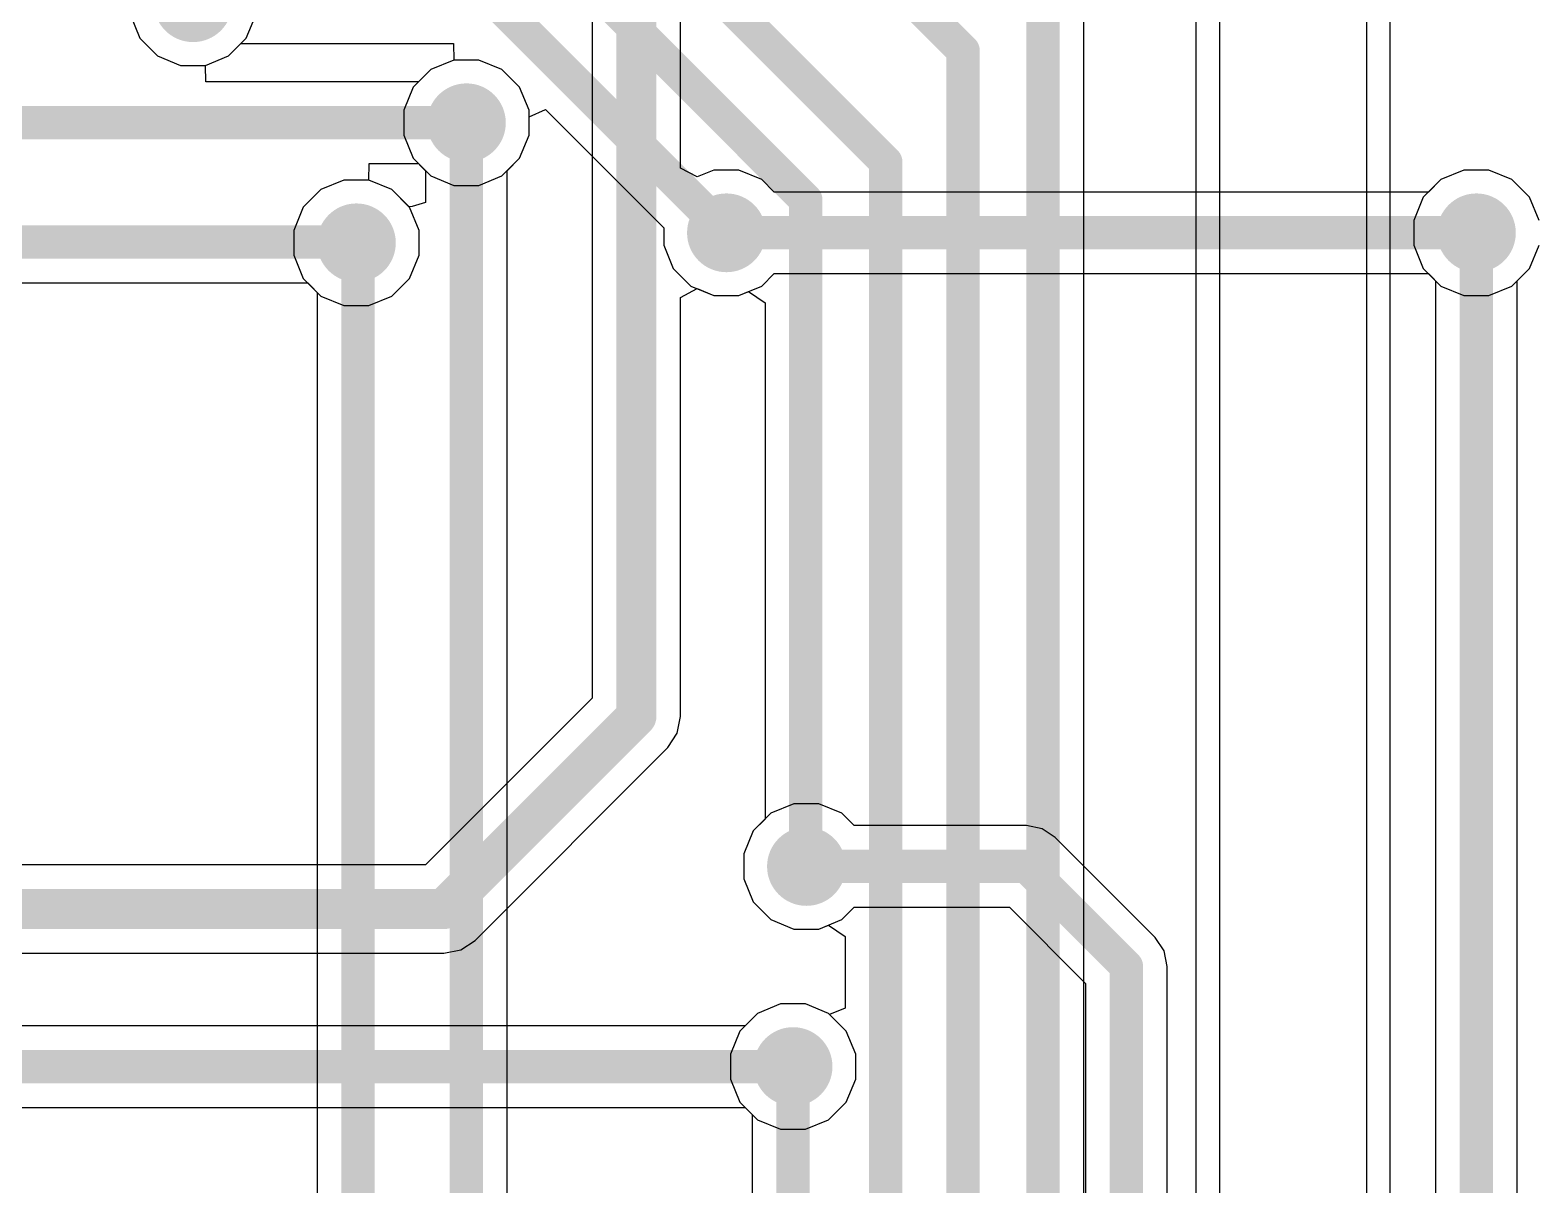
# Model space of a CAD drawing. Header units: millimetres. Extents: x -3 to 175, y -4 to 177.
# Drawn here: x 104.09 to 115.54, y 156.12 to 164.92 of the extents above; entities that cross this region are included whole.
import ezdxf

# ---------------------------------------------------------------- set-up
doc = ezdxf.new("R2010")
doc.units = ezdxf.units.MM
for name, color, linetype in [('BottomLayer', 5, 'Continuous'), ('TopLayer', 1, 'Continuous'), ('ViaHoleLayer', 16, 'Continuous')]:
    doc.layers.add(name, color=color, linetype=linetype)

msp = doc.modelspace()

# ---------------------------------------------------------------- hatches: boundary and pattern name
at = {"layer": 'BottomLayer'}
h = msp.add_hatch(color=5, dxfattribs=at)
edge = h.paths.add_edge_path()
edge.add_arc((105.3338, 165.1254), 0.2999994, 0, 360)
h = msp.add_hatch(color=5, dxfattribs=at)
edge = h.paths.add_edge_path()
edge.add_arc((107.4166, 164.211), 0.2999994, 0, 360)
h = msp.add_hatch(color=5, dxfattribs=at)
edge = h.paths.add_edge_path()
edge.add_arc((109.3978, 163.3728), 0.2999994, 0, 360)
h = msp.add_hatch(color=5, dxfattribs=at)
edge = h.paths.add_edge_path()
edge.add_arc((115.1128, 163.3728), 0.2999994, 0, 360)
h = msp.add_hatch(color=5, dxfattribs=at)
edge = h.paths.add_edge_path()
edge.add_arc((106.5784, 163.2966), 0.2999994, 0, 360)
h = msp.add_hatch(color=5, dxfattribs=at)
edge = h.paths.add_edge_path()
edge.add_arc((110.0074, 158.5468), 0.2999994, 0, 360)
h = msp.add_hatch(color=5, dxfattribs=at)
edge = h.paths.add_edge_path()
edge.add_arc((109.9058, 157.0228), 0.2999994, 0, 360)
at = {"layer": 'TopLayer'}
h = msp.add_hatch(color=1, dxfattribs=at)
edge = h.paths.add_edge_path()
edge.add_arc((105.3338, 165.1254), 0.2999994, 0, 360)
h = msp.add_hatch(color=1, dxfattribs=at)
edge = h.paths.add_edge_path()
edge.add_arc((107.4166, 164.211), 0.2999994, 0, 360)
h = msp.add_hatch(color=1, dxfattribs=at)
edge = h.paths.add_edge_path()
edge.add_arc((109.3978, 163.3728), 0.2999994, 0, 360)
h = msp.add_hatch(color=1, dxfattribs=at)
edge = h.paths.add_edge_path()
edge.add_arc((115.1128, 163.3728), 0.2999994, 0, 360)
h = msp.add_hatch(color=1, dxfattribs=at)
edge = h.paths.add_edge_path()
edge.add_arc((106.5784, 163.2966), 0.2999994, 0, 360)
h = msp.add_hatch(color=1, dxfattribs=at)
edge = h.paths.add_edge_path()
edge.add_arc((110.0074, 158.5468), 0.2999994, 0, 360)
h = msp.add_hatch(color=1, dxfattribs=at)
edge = h.paths.add_edge_path()
edge.add_arc((109.9058, 157.0228), 0.2999994, 0, 360)
at = {"layer": 'ViaHoleLayer'}
h = msp.add_hatch(color=16, dxfattribs=at)
edge = h.paths.add_edge_path()
edge.add_arc((107.4166, 164.211), 0.1499997, 0, 360)
h = msp.add_hatch(color=16, dxfattribs=at)
edge = h.paths.add_edge_path()
edge.add_arc((106.5784, 163.2966), 0.1499997, 0, 360)
h = msp.add_hatch(color=16, dxfattribs=at)
edge = h.paths.add_edge_path()
edge.add_arc((109.3978, 163.3728), 0.1499997, 0, 360)
h = msp.add_hatch(color=16, dxfattribs=at)
edge = h.paths.add_edge_path()
edge.add_arc((115.1128, 163.3728), 0.1499997, 0, 360)
h = msp.add_hatch(color=16, dxfattribs=at)
edge = h.paths.add_edge_path()
edge.add_arc((110.0074, 158.5468), 0.1499997, 0, 360)
h = msp.add_hatch(color=16, dxfattribs=at)
edge = h.paths.add_edge_path()
edge.add_arc((109.9058, 157.0228), 0.1499997, 0, 360)

# ---------------------------------------------------------------- linework, layer by layer
at = {"layer": 'BottomLayer'}
for p, q in [((114.2746, 174.0916), (114.2746, 153.13660254)), ((114.45588234, 153.13660254), (114.45588234, 174.0916)), ((113.157, 153.13659746), (113.157, 172.3644)), ((112.97571766, 172.18311766), (112.97571766, 155.03788398)), ((104.8560006, 165.03036082), (104.92874112, 164.85474776)), ((112.12157154, 155.25421832), (112.12157154, 165.10000254)), ((104.92874112, 164.85474776), (105.06314776, 164.72034112)), ((105.60445224, 164.72034112), (105.69873958, 164.81462846)), ((105.69873958, 164.81462846), (107.31873126, 164.81462846)), ((107.31873126, 164.81462846), (107.32155828, 164.6887994)), ((105.06314776, 164.72034112), (105.23876082, 164.6476006)), ((105.42883918, 164.6476006), (105.60445224, 164.72034112)), ((107.32155828, 164.6887994), (107.14594776, 164.61605888)), ((105.23876082, 164.6476006), (105.42883918, 164.6476006)), ((107.14594776, 164.61605888), (107.01154112, 164.48165224)), ((107.01154112, 164.48165224), (106.9388006, 164.30603918)), ((106.9388006, 164.30603918), (106.9388006, 164.11596082)), ((107.8943994, 164.25709846), (108.0188086, 164.3122952)), ((107.8943994, 164.11596082), (107.8943994, 164.25709846)), ((108.0188086, 164.3122952), (108.9200006, 163.4111032)), ((106.9388006, 164.11596082), (107.01154112, 163.94034776)), ((107.82165888, 163.94034776), (107.8943994, 164.11596082)), ((107.01154112, 163.94034776), (107.10582846, 163.84606042)), ((107.72737154, 163.84606042), (107.82165888, 163.94034776)), ((106.48336082, 163.7743994), (106.30774776, 163.70165888)), ((106.67343918, 163.7743994), (106.48336082, 163.7743994)), ((106.84905224, 163.70165888), (106.67343918, 163.7743994)), ((107.10582846, 163.84606042), (107.10582846, 163.60369362)), ((107.72737154, 152.91733958), (107.72737154, 163.84606042)), ((114.84214776, 163.77785888), (114.70774112, 163.64345224)), ((115.01776082, 163.8505994), (114.84214776, 163.77785888)), ((115.20783918, 163.8505994), (115.01776082, 163.8505994)), ((115.38345224, 163.77785888), (115.20783918, 163.8505994)), ((115.51785888, 163.64345224), (115.38345224, 163.77785888)), ((106.30774776, 163.70165888), (106.17334112, 163.56725224)), ((106.97882846, 163.57188266), (106.84905224, 163.70165888)), ((106.17334112, 163.56725224), (106.1006006, 163.39163918)), ((107.00323278, 163.5731425), (106.97882846, 163.57188266)), ((107.10582846, 163.60369362), (107.00323278, 163.5731425)), ((114.70774112, 163.64345224), (114.6350006, 163.46783918)), ((115.5905994, 163.46783918), (115.51785888, 163.64345224)), ((114.6350006, 163.46783918), (114.6350006, 163.27776082)), ((106.1006006, 163.39163918), (106.1006006, 163.20156082)), ((108.9200006, 163.4111032), (108.9200006, 163.27776082)), ((106.1006006, 163.20156082), (106.17334112, 163.02594776)), ((108.9200006, 163.27776082), (108.99274112, 163.10214776)), ((114.6350006, 163.27776082), (114.70774112, 163.10214776)), ((115.51785888, 163.10214776), (115.5905994, 163.27776082)), ((108.99274112, 163.10214776), (109.12714776, 162.96774112)), ((114.70774112, 163.10214776), (114.80202846, 163.00786042)), ((115.42357154, 163.00786042), (115.51785888, 163.10214776)), ((106.17334112, 163.02594776), (106.27982046, 162.91946842)), ((114.80202846, 163.00786042), (114.80202846, 149.0425899)), ((115.42357154, 148.91386524), (115.42357154, 163.00786042)), ((106.27982046, 162.91946842), (106.27982046, 152.184608)), ((109.12714776, 162.96774112), (109.30276082, 162.8950006)), ((109.30276082, 162.8950006), (109.49283918, 162.8950006)), ((109.49283918, 162.8950006), (109.56482532, 162.92481766)), ((109.56482532, 162.92481766), (109.69182786, 162.8399588)), ((109.69182786, 162.8399588), (109.69182786, 161.12948216)), ((109.69182786, 161.12948216), (109.69182532, 161.12946946)), ((109.69182532, 161.12946946), (109.69182532, 158.90693644)), ((109.69182532, 158.90693644), (109.60234112, 158.81745224)), ((109.60234112, 158.81745224), (109.5296006, 158.64183918)), ((109.5296006, 158.64183918), (109.5296006, 158.45176082)), ((109.5296006, 158.45176082), (109.60234112, 158.27614776)), ((109.60234112, 158.27614776), (109.73674776, 158.14174112)), ((109.73674776, 158.14174112), (109.91236082, 158.0690006)), ((109.91236082, 158.0690006), (110.10243918, 158.0690006)), ((110.10243918, 158.0690006), (110.17442532, 158.09881766)), ((110.17442532, 158.09881766), (110.30142786, 158.0139588)), ((110.30142786, 158.0139588), (110.30142786, 157.46881892)), ((109.81076082, 157.5005994), (109.63514776, 157.42785888)), ((110.00083918, 157.5005994), (109.81076082, 157.5005994)), ((110.17645224, 157.42785888), (110.00083918, 157.5005994)), ((109.63514776, 157.42785888), (109.50074112, 157.29345224)), ((110.1840951, 157.42021602), (110.17645224, 157.42785888)), ((110.30142786, 157.46881892), (110.1840951, 157.42021602)), ((109.50074112, 157.29345224), (109.4280006, 157.11783918)), ((109.4280006, 157.11783918), (109.4280006, 156.92776082)), ((109.4280006, 156.92776082), (109.50074112, 156.75214776)), ((109.50074112, 156.75214776), (109.59502846, 156.65786042)), ((109.59502846, 156.65786042), (109.59502846, 150.93613958))]:
    msp.add_line(p, q, dxfattribs=at)
at = {"layer": 'BottomLayer', "const_width": 0.254}
for points in [[(108.70179174, 167.259), (111.2012, 164.75959174)], [(108.07700508, 166.4462), (110.6121994, 163.91100568)], [(107.81471452, 165.8112), (110.0025994, 163.62331512)], [(107.6452, 165.1254), (109.3978, 163.3728)], [(111.8108, 148.9456), (111.8108, 165.10000254)], [(111.2012, 148.53388632), (111.2012, 164.75959174)], [(107.4166, 152.5524), (107.4166, 164.211)], [(110.6121994, 148.12876394), (110.6121994, 163.91100568)], [(110.0025994, 161.129472), (110.0025994, 163.62331512)], [(115.1128, 148.91386524), (115.1128, 163.3728)], [(106.590592, 152.184608), (106.590592, 163.2966)], [(110.00259686, 161.12946946), (110.0025994, 161.129472)], [(110.00259686, 158.55160314), (110.00259686, 161.12946946)], [(109.9058, 150.5712), (109.9058, 157.0228)]]:
    msp.add_lwpolyline(points, dxfattribs=at)
at = {"layer": 'BottomLayer', "const_width": 0.127}
for points in [[(111.1377, 164.75959174, 1), (111.2647, 164.75959174, 1)], [(111.1377, 164.75959174, 1), (111.2647, 164.75959174, 1)], [(107.3531, 164.211, 1), (107.4801, 164.211, 1)], [(110.5486994, 163.91100568, 1), (110.6756994, 163.91100568, 1)], [(110.5486994, 163.91100568, 1), (110.6756994, 163.91100568, 1)], [(109.9390994, 163.62331512, 1), (110.0660994, 163.62331512, 1)], [(109.9390994, 163.62331512, 1), (110.0660994, 163.62331512, 1)], [(109.3343, 163.3728, 1), (109.4613, 163.3728, 1)], [(115.0493, 163.3728, 1), (115.1763, 163.3728, 1)], [(106.527092, 163.2966, 1), (106.654092, 163.2966, 1)], [(109.93909686, 161.12946946, 1), (110.06609686, 161.12946946, 1)], [(109.93909686, 161.12946946, 1), (110.06609686, 161.12946946, 1)], [(109.9390994, 161.129472, 1), (110.0660994, 161.129472, 1)], [(109.9390994, 161.129472, 1), (110.0660994, 161.129472, 1)], [(109.93909686, 158.55160314, 1), (110.06609686, 158.55160314, 1)], [(109.8423, 157.0228, 1), (109.9693, 157.0228, 1)]]:
    msp.add_lwpolyline(points, format="xyb", close=True, dxfattribs=at)
at = {"layer": 'TopLayer'}
for p, q in [((109.04866938, 163.86531616), (109.04866938, 166.497)), ((108.37533062, 166.35754638), (108.37533062, 159.82925362)), ((105.73885888, 164.85474776), (105.8115994, 165.03036082)), ((105.60445224, 164.72034112), (105.73885888, 164.85474776)), ((105.42884172, 164.6476006), (105.60445224, 164.72034112)), ((107.32156082, 164.6887994), (107.14594776, 164.61605888)), ((107.51163918, 164.6887994), (107.32156082, 164.6887994)), ((107.68725224, 164.61605888), (107.51163918, 164.6887994)), ((105.43166874, 164.52177154), (105.42884172, 164.6476006)), ((107.14594776, 164.61605888), (107.05166042, 164.52177154)), ((107.82165888, 164.48165224), (107.68725224, 164.61605888)), ((107.05166042, 164.52177154), (105.43166874, 164.52177154)), ((107.8943994, 164.30603918), (107.82165888, 164.48165224)), ((107.8943994, 164.11596082), (107.8943994, 164.30603918)), ((107.82165888, 163.94034776), (107.8943994, 164.11596082)), ((106.67344172, 163.7743994), (106.67626874, 163.90022846)), ((106.67626874, 163.90022846), (107.05166042, 163.90022846)), ((107.05166042, 163.90022846), (107.14594776, 163.80594112)), ((107.68725224, 163.80594112), (107.82165888, 163.94034776)), ((106.84905224, 163.70165888), (106.67344172, 163.7743994)), ((107.14594776, 163.80594112), (107.32156082, 163.7332006)), ((107.51163918, 163.7332006), (107.68725224, 163.80594112)), ((109.17567192, 163.7979579), (109.04866938, 163.86531616)), ((109.30276082, 163.8505994), (109.17567192, 163.7979579)), ((109.49283918, 163.8505994), (109.30276082, 163.8505994)), ((109.66845224, 163.77785888), (109.49283918, 163.8505994)), ((109.76273958, 163.68357154), (109.66845224, 163.77785888)), ((114.84214776, 163.77785888), (114.74786042, 163.68357154)), ((115.01776082, 163.8505994), (114.84214776, 163.77785888)), ((115.20783918, 163.8505994), (115.01776082, 163.8505994)), ((115.38345224, 163.77785888), (115.20783918, 163.8505994)), ((115.51785888, 163.64345224), (115.38345224, 163.77785888)), ((106.98345888, 163.56725224), (106.84905224, 163.70165888)), ((107.32156082, 163.7332006), (107.51163918, 163.7332006)), ((114.74786042, 163.68357154), (109.76273958, 163.68357154)), ((107.0561994, 163.39163918), (106.98345888, 163.56725224)), ((115.5905994, 163.46783918), (115.51785888, 163.64345224)), ((107.0561994, 163.20156082), (107.0561994, 163.39163918)), ((106.98345888, 163.02594776), (107.0561994, 163.20156082)), ((115.51785888, 163.10214776), (115.5905994, 163.27776082)), ((115.38345224, 162.96774112), (115.51785888, 163.10214776)), ((95.75339752, 162.9912285), (106.20806038, 162.9912285)), ((106.20806038, 162.9912285), (106.30774776, 162.89154112)), ((106.84905224, 162.89154112), (106.98345888, 163.02594776)), ((109.66845224, 162.96774112), (109.76273958, 163.06202846)), ((109.76273958, 163.06202846), (114.74786042, 163.06202846)), ((114.74786042, 163.06202846), (114.84214776, 162.96774112)), ((106.30774776, 162.89154112), (106.48336082, 162.8188006)), ((106.67343918, 162.8188006), (106.84905224, 162.89154112)), ((109.04866938, 162.88028384), (109.17567192, 162.9476421)), ((109.04866938, 159.6898), (109.04866938, 162.88028384)), ((109.17567192, 162.9476421), (109.30276082, 162.8950006)), ((109.30276082, 162.8950006), (109.49283918, 162.8950006)), ((109.49283918, 162.8950006), (109.66845224, 162.96774112)), ((114.84214776, 162.96774112), (115.01776082, 162.8950006)), ((115.01776082, 162.8950006), (115.20783918, 162.8950006)), ((115.20783918, 162.8950006), (115.38345224, 162.96774112)), ((106.48336082, 162.8188006), (106.67343918, 162.8188006)), ((108.37533062, 159.82925362), (107.10474642, 158.55866942)), ((109.02304078, 159.56096104), (109.04866938, 159.6898)), ((108.9500615, 159.4517385), (109.02304078, 159.56096104)), ((107.48226154, 157.98393854), (108.9500615, 159.4517385)), ((109.91236082, 159.0245994), (109.73674776, 158.95185888)), ((110.10243918, 159.0245994), (109.91236082, 159.0245994)), ((110.27805224, 158.95185888), (110.10243918, 159.0245994)), ((109.73674776, 158.95185888), (109.60234112, 158.81745224)), ((110.37233958, 158.85757154), (110.27805224, 158.95185888)), ((111.68380254, 158.85757154), (110.37233958, 158.85757154)), ((111.80273042, 158.83391652), (111.68380254, 158.85757154)), ((109.60234112, 158.81745224), (109.5296006, 158.64183918)), ((111.90355064, 158.7665481), (111.80273042, 158.83391652)), ((112.6655481, 158.00455064), (111.90355064, 158.7665481)), ((109.5296006, 158.64183918), (109.5296006, 158.45176082)), ((107.10474642, 158.55866942), (95.84320176, 158.55866942)), ((109.5296006, 158.45176082), (109.60234112, 158.27614776)), ((109.60234112, 158.27614776), (109.73674776, 158.14174112)), ((110.27805224, 158.14174112), (110.37233958, 158.23602846)), ((110.37233958, 158.23602846), (111.55507788, 158.23602846)), ((111.55507788, 158.23602846), (112.13502846, 157.65607788)), ((109.73674776, 158.14174112), (109.91236082, 158.0690006)), ((109.91236082, 158.0690006), (110.10243918, 158.0690006)), ((110.10243918, 158.0690006), (110.27805224, 158.14174112)), ((107.373039, 157.91095926), (107.48226154, 157.98393854)), ((112.73291652, 157.90373042), (112.6655481, 158.00455064)), ((95.75339752, 157.88533066), (107.24420004, 157.88533066)), ((107.24420004, 157.88533066), (107.373039, 157.91095926)), ((112.75657154, 157.78480254), (112.73291652, 157.90373042)), ((112.75657154, 155.10173958), (112.75657154, 157.78480254)), ((112.13502846, 157.65607788), (112.13502846, 155.10173958)), ((109.81076082, 157.5005994), (109.63514776, 157.42785888)), ((110.00083918, 157.5005994), (109.81076082, 157.5005994)), ((110.17645224, 157.42785888), (110.00083918, 157.5005994)), ((109.63514776, 157.42785888), (109.54086042, 157.33357154)), ((110.31085888, 157.29345224), (110.17645224, 157.42785888)), ((109.54086042, 157.33357154), (99.55193958, 157.33357154)), ((110.3835994, 157.11783918), (110.31085888, 157.29345224)), ((110.3835994, 156.92776082), (110.3835994, 157.11783918)), ((110.31085888, 156.75214776), (110.3835994, 156.92776082)), ((99.55193958, 156.71202846), (109.54086042, 156.71202846)), ((109.54086042, 156.71202846), (109.63514776, 156.61774112)), ((110.17645224, 156.61774112), (110.31085888, 156.75214776)), ((109.63514776, 156.61774112), (109.81076082, 156.5450006)), ((110.00083918, 156.5450006), (110.17645224, 156.61774112)), ((109.81076082, 156.5450006), (110.00083918, 156.5450006))]:
    msp.add_line(p, q, dxfattribs=at)
for points, const_width in [([(108.712, 159.6898), (108.712, 166.497)], 0.3048), ([(99.16159999999999, 164.211), (107.4166, 164.211)], 0.254), ([(94.82559901999998, 163.30200004), (106.57299996, 163.30200004)], 0.254), ([(106.57299996, 163.30200004), (106.5784, 163.2966)], 0.254), ([(109.3978, 163.3728), (115.1128, 163.3728)], 0.254), ([(107.24420004, 158.22200004), (108.712, 159.6898)], 0.3048), ([(110.0074, 158.5468), (111.68380254, 158.5468)], 0.254), ([(111.68380254, 158.5468), (112.4458, 157.78480254)], 0.254), ([(94.82559901999998, 158.22200004), (107.24420004, 158.22200004)], 0.3048), ([(112.4458, 154.7368), (112.4458, 157.78480254)], 0.254), ([(99.18699999999998, 157.0228), (109.9058, 157.0228)], 0.254), ([(109.9058, 157.0228), (110.0328, 157.0228)], 0.254)]:
    msp.add_lwpolyline(points, dxfattribs=dict(at, const_width=const_width))
for points, const_width in [([(107.3531, 164.211, 1), (107.4801, 164.211, 1)], 0.127), ([(106.50949996, 163.30200004, 1), (106.63649996, 163.30200004, 1)], 0.127), ([(106.50949996, 163.30200004, 1), (106.63649996, 163.30200004, 1)], 0.127), ([(109.3343, 163.3728, 1), (109.4613, 163.3728, 1)], 0.127), ([(115.0493, 163.3728, 1), (115.1763, 163.3728, 1)], 0.127), ([(106.5149, 163.2966, 1), (106.6419, 163.2966, 1)], 0.127), ([(108.6358, 159.6898, 1), (108.7882, 159.6898, 1)], 0.1524), ([(108.6358, 159.6898, 1), (108.7882, 159.6898, 1)], 0.1524), ([(109.9439, 158.5468, 1), (110.0709, 158.5468, 1)], 0.127), ([(111.62030254, 158.5468, 1), (111.74730254, 158.5468, 1)], 0.127), ([(111.62030254, 158.5468, 1), (111.74730254, 158.5468, 1)], 0.127), ([(107.16800004, 158.22200004, 1), (107.32040004, 158.22200004, 1)], 0.1524), ([(107.16800004, 158.22200004, 1), (107.32040004, 158.22200004, 1)], 0.1524), ([(112.3823, 157.78480254, 1), (112.5093, 157.78480254, 1)], 0.127), ([(112.3823, 157.78480254, 1), (112.5093, 157.78480254, 1)], 0.127), ([(109.8423, 157.0228, 1), (109.9693, 157.0228, 1)], 0.127), ([(109.8423, 157.0228, 1), (109.9693, 157.0228, 1)], 0.127), ([(109.9693, 157.0228, 1), (110.0963, 157.0228, 1)], 0.127)]:
    msp.add_lwpolyline(points, format="xyb", close=True, dxfattribs=dict(at, const_width=const_width))

doc.saveas('drawing.dxf')
